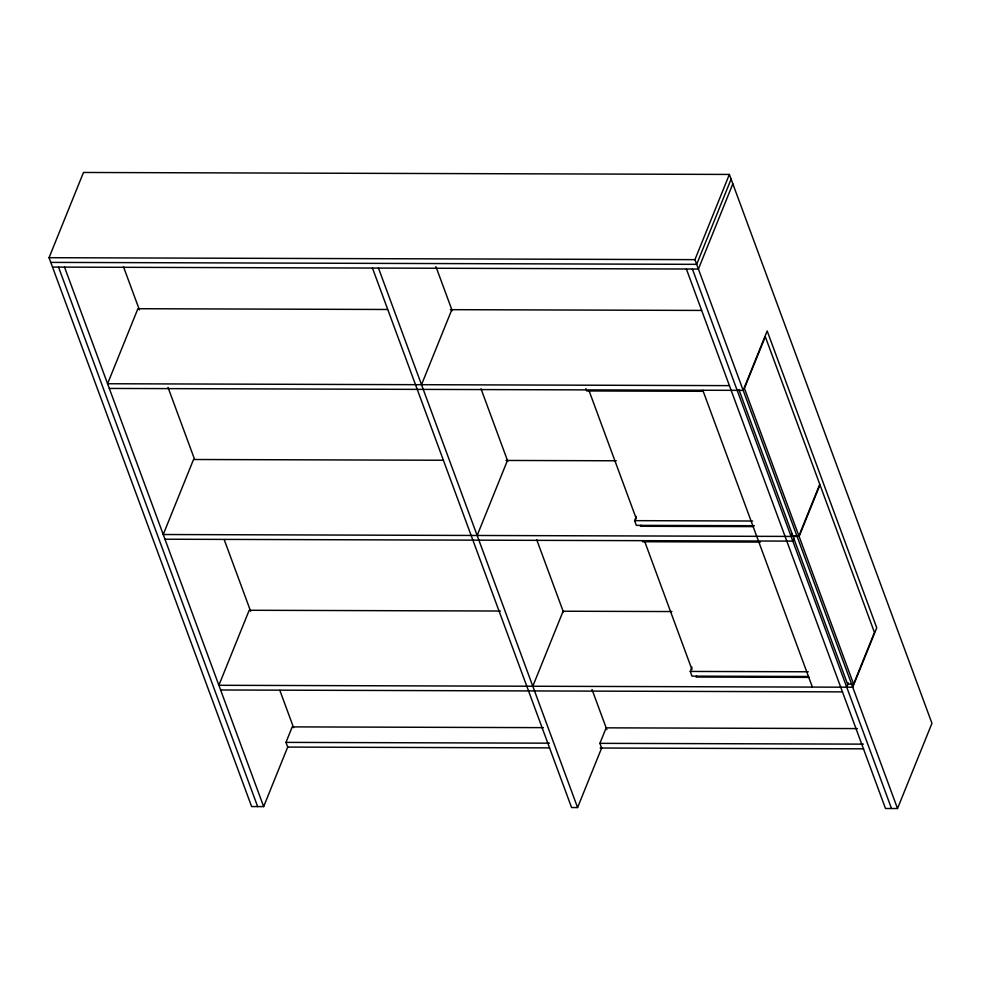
<?xml version="1.0" encoding="UTF-8"?>
<svg xmlns="http://www.w3.org/2000/svg" width="981" height="981" viewBox="0 0 981 981"><rect width="100%" height="100%" fill="white"/><g stroke="black" fill="none" stroke-linecap="round" stroke-linejoin="round"><path stroke-width="1.47" d="M287.752 746.958L263.656 806.603L251.626 806.566L49.05 257.696L83.483 172.472L729.374 174.434L931.95 723.304L897.517 808.528L885.487 808.491L686.381 269.015M421.511 384.699L451.824 309.677M549.618 747.878L287.703 747.081L285.974 742.384L292.228 726.884L543.413 727.644M477.158 535.467L507.471 460.445M897.517 808.528L694.94 259.646L729.374 174.434M731.103 179.131L696.669 264.343L50.779 262.393M732.844 183.827L698.411 269.039L52.52 267.09M532.806 686.246L563.119 611.224L671.911 611.555M754.352 525.718L636.35 525.35L634.609 520.653L636.326 516.411M640.814 525.24L640.397 526.27L753.531 526.613M372.461 268.058L571.567 807.535L577.576 807.559L601.635 748.037L599.894 743.34L606.16 727.841L857.406 728.601M808.467 676.485L691.997 676.13L690.256 671.433L691.973 667.19M696.461 676.007L696.044 677.037L809.178 677.38M792.231 533.59L791.078 536.423L163.226 534.522L193.539 459.5L443.191 460.248M793.96 538.287L792.82 541.12L164.967 539.219M846.726 687.191L848.442 682.948M49.05 257.696L694.94 259.646M387.544 309.481L137.892 308.721L107.579 383.743L729.423 385.631M450.34 309.665L701.538 310.425M109.32 388.439L743.181 390.364L767.179 330.965L876.744 627.815L852.747 687.215L218.873 685.29L249.186 610.268L500.371 611.028M703.218 391.309L586.736 390.953L585.878 388.611M505.938 460.445L616.264 460.776M634.609 520.653L752.623 521.021M797.406 535.933L792.893 535.92L738.938 389.727M797.602 536.472L793.089 536.46L847.572 684.076L852.084 684.088M642.383 541.733L760.398 542.088M690.256 671.433L808.27 671.789M220.615 689.986L842.446 691.875M285.974 742.384L549.409 743.181M599.955 743.34L863.39 744.138M600.151 748.025L863.599 748.822M692.39 269.027L891.508 808.516M702.813 390.242L812.378 687.092M589.127 390.916L636.326 518.802M644.775 541.696L691.973 669.582M435.932 266.624L452.204 310.707M481.033 388.844L507.802 461.364M536.681 539.611L563.413 612.009M592.009 689.496L606.834 729.668M378.47 268.071L577.576 807.559M123.496 266.783L139.4 309.861M168.009 387.385L194.508 459.182M224.183 539.575L250.682 611.371M279.83 690.33L293.601 727.669M64.538 267.126L263.656 806.603M58.529 267.102L257.647 806.59M765.29 336.667L744.42 388.317L798.902 535.933L819.773 484.283L765.29 336.667M819.969 484.822L799.11 536.472L853.593 684.088L874.451 632.438L819.969 484.822"/></g></svg>
